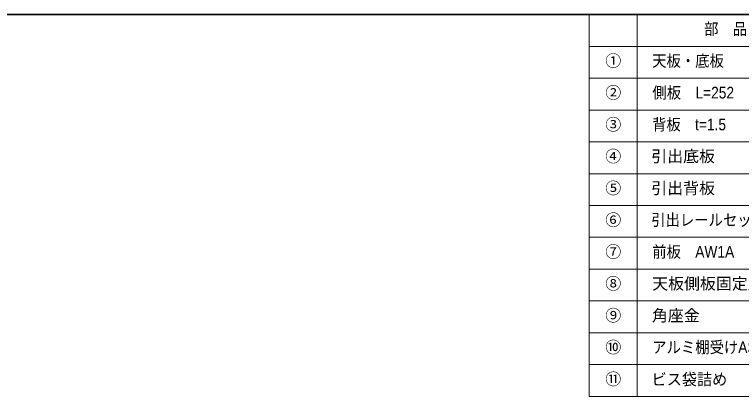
# Model space of a CAD drawing. Units: millimetres, scale not verified. Extents: x -1516 to 1516, y -761 to 761.
# Drawn here: x -533 to 38, y 388 to 692 of the extents above; entities that cross this region are included whole.
import ezdxf
from ezdxf.enums import TextEntityAlignment as Align

# ---------------------------------------------------------------- set-up
doc = ezdxf.new("R2010")
doc.units = ezdxf.units.MM
doc.header["$LTSCALE"] = 5
doc.layers.add('0-0_1図面枠', color=7, linetype='Continuous', lineweight=20)
doc.styles.add('ＭＳ Ｐゴシック', font='')
doc.styles.get('ＭＳ Ｐゴシック').set_extended_font_data('MS PGothic')

# ---------------------------------------------------------------- blocks, each defined once
blk = doc.blocks.new('グループ-2')
at = {"layer": '0-0_1図面枠', "lineweight": 35}
blk.add_lwpolyline([(-5000, 3462.5), (5000, 3462.5), (5000, -3462.5), (-5000, -3462.5)], close=True, dxfattribs=at)
blk = doc.blocks.new('図面枠')
at = {"layer": '0-0_1図面枠'}
blk.add_blockref('グループ-2', (0, 0), dxfattribs=at)
blk = doc.blocks.new('グループ-5')
at = {"layer": '0-0_1図面枠', "lineweight": 15}
for p, q in [((2012.5, 3462.5), (2012.5, 1962.5)), ((1825, 3337.5), (5000, 3337.5)), ((1825, 3212.5), (5000, 3212.5)), ((1825, 3087.5), (5000, 3087.5)), ((1825, 2962.5), (5000, 2962.5)), ((1825, 2837.5), (5000, 2837.5)), ((1825, 2712.5), (5000, 2712.5)), ((1825, 2587.5), (5000, 2587.5)), ((1825, 2462.5), (5000, 2462.5)), ((1825, 2337.5), (5000, 2337.5)), ((1825, 2212.5), (5000, 2212.5)), ((1825, 2087.5), (5000, 2087.5))]:
    blk.add_line(p, q, dxfattribs=at)
blk.add_lwpolyline([(1825, 3462.5), (5000, 3462.5), (5000, 1962.5), (1825, 1962.5)], close=True, dxfattribs=at)
blk = doc.blocks.new('グループ-6')
at = {"layer": '0-0_1図面枠'}
blk.add_blockref('グループ-5', (0, 0), dxfattribs=at)
at = {"layer": '0-0_1図面枠', "style": 'ＭＳ Ｐゴシック'}
for s, width, p in [('部\u3000品', 0.9, (2275.89, 3369.09)), ('天板・底板', 0.9, (2071.87, 3244.09)), ('側板\u3000L=252', 0.9, (2072.84, 3119.09)), ('背板\u3000t=1.5', 0.9, (2071.41, 2994.09)), ('引出レールセット', 0.9, (2068.28, 2619.19)), ('前板\u3000AW1A', 0.9, (2072.12, 2494.09)), ('アルミ棚受けASSY', 0.9, (2072.12, 2119.09)), ('ビス袋詰め', 0.95, (2069.46, 1993.12))]:
    blk.add_text(s, height=45.86, dxfattribs=dict(at, width=width)).set_placement(p, align=Align.BOTTOM_LEFT)
for s, p in [('①', (1887.78, 3244.09)), ('②', (1887.78, 3119.09)), ('③', (1887.78, 2994.09)), ('④', (1887.78, 2869.09)), ('引出底板', (2068.28, 2869.09)), ('⑤', (1887.78, 2744.09)), ('引出背板', (2068.28, 2744.09)), ('⑥', (1887.78, 2619.09)), ('⑦', (1887.78, 2494.09)), ('⑧', (1887.78, 2369.09)), ('天板側板固定用L金具', (2071.87, 2369.09)), ('⑨', (1887.78, 2244.09)), ('角座金', (2070.9, 2243.83)), ('⑩', (1887.78, 2119.09)), ('⑪', (1887.78, 1994.09))]:
    blk.add_text(s, height=45.86, dxfattribs=at).set_placement(p, align=Align.BOTTOM_LEFT)

msp = doc.modelspace()

# ---------------------------------------------------------------- block references
at = {"layer": '0-0_1図面枠', "xscale": 0.2, "yscale": 0.2}
for name in ['図面枠', 'グループ-6']:
    msp.add_blockref(name, (-446.875, 0), dxfattribs=at)

doc.saveas('drawing.dxf')
